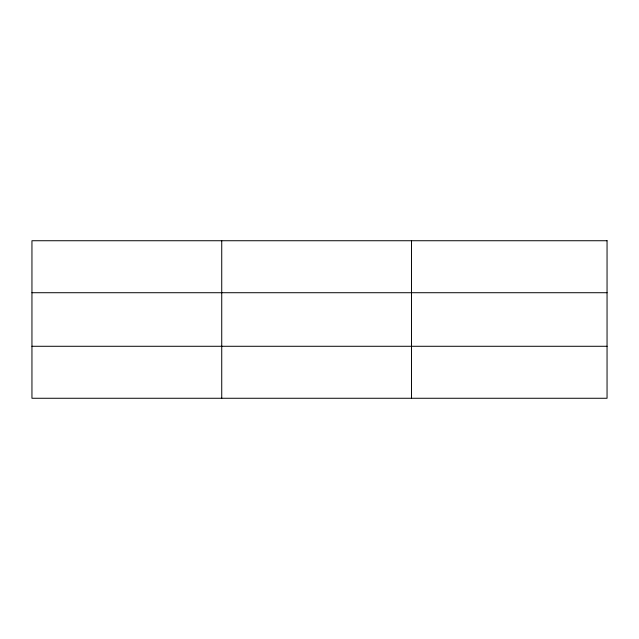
<?xml version="1.0" encoding="UTF-8"?>
<svg xmlns="http://www.w3.org/2000/svg" width="639" height="639" viewBox="0 0 639 639"><rect width="100%" height="100%" fill="white"/><g stroke="black" fill="none" stroke-linecap="round" stroke-linejoin="round"><path stroke-width="0.96" d="M221.733 398.265L221.733 240.735M411.516 398.265L411.516 240.735M31.95 292.718L607.05 292.718M31.95 346.282L607.05 346.282M607.05 240.735L607.05 398.265L31.95 398.265L31.95 240.735L607.05 240.735"/></g></svg>
